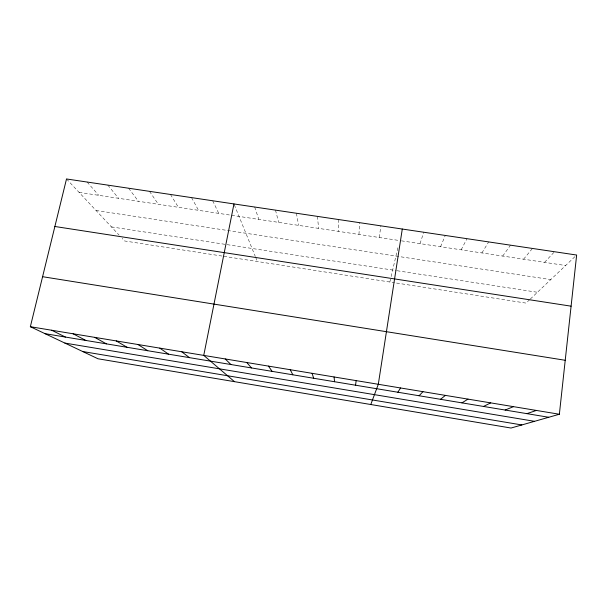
<?xml version="1.0" encoding="UTF-8"?>
<svg xmlns="http://www.w3.org/2000/svg" width="607" height="607" viewBox="0 0 607 607"><rect width="100%" height="100%" fill="white"/><g stroke="black" fill="none" stroke-linecap="round" stroke-linejoin="round"><path stroke-width="0.46" stroke-dasharray="3.04 2.28" d="M358.949 234.446L359.655 222.686M379.223 237.496L380.93 225.857M389.853 282.02L390.749 278.188M391.128 276.595L398.313 245.972M420.036 243.635L423.754 232.238M440.568 246.723L445.303 235.455M461.191 249.818L466.95 238.68M481.897 252.937L488.696 241.92M502.695 256.063L510.54 245.182M523.575 259.197L532.476 248.453M544.547 262.353L554.517 251.738M529.683 299.63L526.034 303.098L395.453 282.885M530.313 299.031L576.65 255.039M79.069 192.373L398.662 240.418M401.447 240.835L565.61 265.517M96.05 210.492L550.777 279.607M111.415 226.889L396.234 270.601M397.13 270.737L537.43 292.278M221.98 256.04L124.61 240.971L122.189 238.392M223.831 256.329L394.52 282.741M66.512 178.966L119.124 235.121M87.12 182.047L98.774 195.333M107.826 185.127L118.562 198.307M128.616 188.231L138.426 201.296M149.497 191.342L158.381 204.293M170.476 194.475L178.42 207.306M191.546 197.616L198.542 210.333M212.708 200.773L218.748 213.368M234.302 204.771L255.319 256.473M255.676 257.338L257.376 261.518M254.682 207.033L258.817 219.393M275.495 210.136L278.674 222.382M296.398 213.247L298.621 225.379M317.393 216.38L318.645 228.391M338.478 219.522L338.752 231.411"/><path stroke-width="0.91" d="M559.366 414.24L576.65 255.039L66.512 178.966L30.35 326.71L98 358.775L511.026 428.034L559.366 414.24L30.35 326.71M355.565 385.21L356.134 380.619M402.289 229.036L378.305 384.284L370.786 404.512M233.961 203.937L203.747 355.399L234.484 381.659M397.843 392.228L400.574 387.972M419.118 395.756L422.942 391.674M440.485 399.307L445.417 395.392M461.95 402.866L467.997 399.125M483.506 406.447L490.676 402.881M505.153 410.036L513.469 406.652M526.906 413.648L536.36 410.438M54.88 226.487L571.096 306.171M42.589 276.701L565.223 360.285M45.07 333.683L548.751 417.275M64.881 343.076L534.547 421.319M82.734 351.536L521.838 424.946M51.678 330.238L65.427 337.067M73.106 333.782L85.875 340.459M94.631 337.348L106.415 343.865M116.256 340.922L127.038 347.287M137.979 344.518L147.759 350.725M159.8 348.13L168.564 354.177M181.721 351.757L189.467 357.644M225.227 358.957L230.918 364.526M246.799 362.523L251.473 367.941M268.469 366.112L272.111 371.363M290.237 369.709L292.84 374.8M312.104 373.328L313.66 378.26M334.07 376.962L334.563 381.727"/></g></svg>
